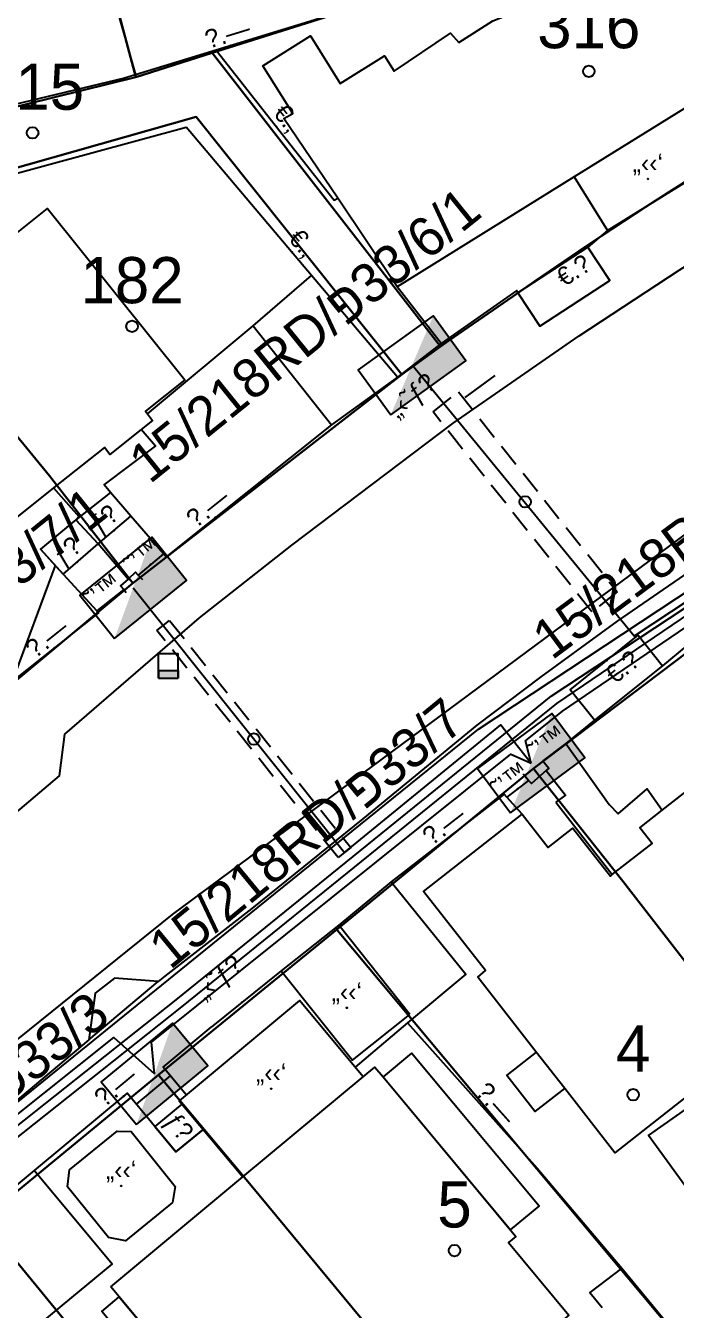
# Model space of a CAD drawing. Header units: metres. Extents: x 218299 to 220222, y 572714 to 574340.
# Drawn here: x 218915.9 to 218944.1, y 573339.2 to 573394.8 of the extents above; entities that cross this region are included whole.
import ezdxf
from ezdxf.enums import TextEntityAlignment as Align

# ---------------------------------------------------------------- set-up
doc = ezdxf.new("R2010")
doc.units = ezdxf.units.M
doc.header["$MEASUREMENT"] = 0
doc.linetypes.add('DASH15', pattern=[1.5, 1, -0.5])
for name, color, linetype in [('1601', 44, 'LANDBORDER'), ('1602', 44, 'Continuous'), ('1603', 44, 'Continuous'), ('6091', 102, 'CABLEUNDEXIST03'), ('6151', 102, 'CABLEUNDEXIST03'), ('6261', 7, 'Continuous'), ('6701', 7, 'DASH15'), ('6916', 7, 'Continuous'), ('A_POINTS', 2, 'Continuous'), ('M2200', 253, 'Continuous'), ('M2207', 253, 'Continuous'), ('M2211', 253, 'Continuous'), ('M2401', 7, 'Continuous'), ('M2404', 7, 'Continuous'), ('M2407', 253, 'Continuous'), ('M2408', 253, 'Continuous'), ('M2412', 253, 'Continuous'), ('M2420', 253, 'Continuous'), ('M2601', 253, 'Continuous'), ('M2602', 253, 'Continuous'), ('M2605', 253, 'Continuous'), ('M2612', 253, 'Continuous'), ('M5235', 253, 'Continuous')]:
    doc.layers.add(name, color=color, linetype=linetype)
doc.styles.add('HEBTXT', font='HEBTXT')
doc.styles.add('MAVAT_HEBTXT', font='HEBTXT')
doc.linetypes.add('CABLEUNDEXIST03', pattern='A,3.5,[222,elecad.shx,S=0.01,R=0,X=0,Y=0],1.5', length=5)
doc.linetypes.add('LANDBORDER', pattern='A,6.25,[208,elecad.shx,S=0.02,R=0,X=-0.6,Y=0],12.5,[208,elecad.shx,S=0.02,R=180,X=0.6,Y=0],6.25', length=25)

# ---------------------------------------------------------------- blocks, each defined once
blk = doc.blocks.new('6261')
blk.add_lwpolyline([(-2, -1.2), (2, -1.2), (2, 1.2), (-2, 1.2)], close=True)
at = {"color": 0}
blk.add_solid([(2, 1.2), (-2, -1.2), (2, -1.2)], dxfattribs=at)
at = {"color": 0, "style": 'HEBTXT'}
blk.add_attdef('PIL_NAME', (2.689, 2.418), '', height=1.7, dxfattribs=at)
at = {"style": 'HEBTXT'}
blk.add_attdef('CAMUT_MONIM', (2.489, 0.218), '', height=1.7, dxfattribs=at)
at = {"color": 0, "style": 'HEBTXT', "flags": 1}
for tag, p in [('TYPE', (2.585, -1.773)), ('MAP_TYPE', (2.689, -3.782))]:
    blk.add_attdef(tag, p, '', height=1.7, dxfattribs=at)
blk = doc.blocks.new('6916')
at = {"layer": 'A_POINTS'}
blk.add_circle((0, 0), 0.25, dxfattribs=at)
at = {"color": 0, "style": 'HEBTXT'}
for tag, p in [('HTCH', (0.006, 3.527)), ('PIPE', (0.049, 1.33))]:
    blk.add_attdef(tag, text='', height=1.7, dxfattribs=at).set_placement(p, align=Align.MIDDLE_CENTER)
blk = doc.blocks.new('1603')
at = {"layer": 'A_POINTS'}
blk.add_circle((0, 0), 0.25, dxfattribs=at)
at = {"color": 0, "style": 'HEBTXT'}
blk.add_attdef('PARCEL_NUM', text='', height=2, dxfattribs=at).set_placement((0, 1), align=Align.CENTER)
at = {"color": 0, "style": 'HEBTXT', "flags": 1}
blk.add_attdef('LOT_NUM', text='', height=2, dxfattribs=at).set_placement((0, -2.5), align=Align.CENTER)
blk = doc.blocks.new('M2408')
blk.add_circle((0, 0), 0.025)
at = {"style": 'MAVAT_HEBTXT'}
blk.add_attdef('NAME', text='', height=0.8, dxfattribs=at).set_placement((0, 1.59), align=Align.MIDDLE)
blk = doc.blocks.new('M2602')
blk.add_circle((0, 0), 0.025)
at = {"style": 'MAVAT_HEBTXT'}
blk.add_attdef('NAME', text='', height=0.8, dxfattribs=at).set_placement((0, 1.59), align=Align.MIDDLE)
blk = doc.blocks.new('M2605')
blk.add_circle((0, 0), 0.025)
at = {"style": 'MAVAT_HEBTXT'}
blk.add_attdef('NAME', text='', height=0.8, dxfattribs=at).set_placement((0, 1.59), align=Align.MIDDLE)
blk = doc.blocks.new('M2612')
blk.add_circle((0, 0), 0.025)
at = {"style": 'MAVAT_HEBTXT'}
blk.add_attdef('NAME', text='', height=0.8, dxfattribs=at).set_placement((0, 1.59), align=Align.MIDDLE)
blk = doc.blocks.new('M2207')
blk.add_circle((0, 0), 0.025)
at = {"style": 'MAVAT_HEBTXT'}
blk.add_attdef('NAME', text='', height=0.8, dxfattribs=at).set_placement((0, 1.59), align=Align.MIDDLE)
blk = doc.blocks.new('M2211')
blk.add_circle((0, 0), 0.025)
at = {"style": 'MAVAT_HEBTXT'}
blk.add_attdef('NAME', text='', height=0.8, dxfattribs=at).set_placement((0, 1.59), align=Align.MIDDLE)
blk = doc.blocks.new('M2412')
blk.add_circle((0, 0), 0.025)
at = {"style": 'MAVAT_HEBTXT'}
blk.add_attdef('NAME', text='', height=0.8, dxfattribs=at).set_placement((0, 1.59), align=Align.MIDDLE)
blk = doc.blocks.new('*U89')
at = {"linetype": 'Continuous'}
for p, q in [((-0.85, 0), (-0.85, -0.66)), ((0.85, 0), (0.85, -0.66))]:
    blk.add_line(p, q, dxfattribs=at)
blk.add_solid([(-0.85, 0), (-0.85, -0.66), (0.85, -0.66)], dxfattribs=at)
at = {"linetype": 'Continuous', "extrusion": (0, 0, -1)}
blk.add_solid([(0.85, 0), (-0.85, 0), (-0.85, -0.66)], dxfattribs=at)
blk = doc.blocks.new('M5235')
for points in [[(-0.85, 1.47), (0.85, 1.47)], [(-0.85, -0.66), (-0.85, 1.47)], [(0.85, -0.66), (0.85, 1.47)], [(-0.85, 0), (0.85, 0)], [(-0.85, -0.66), (0.85, -0.66)]]:
    blk.add_lwpolyline(points)
at = {"linetype": 'Continuous'}
blk.add_blockref('*U89', (0, 0), dxfattribs=at)
at = {"style": 'MAVAT_HEBTXT', "flags": 1}
for tag, p in [('MARK', (0, 2.72)), ('HEIGHT', (0, -1.92)), ('NAME', (0, -4.48))]:
    blk.add_attdef(tag, text='', height=0.8, dxfattribs=at).set_placement(p, align=Align.MIDDLE)
blk = doc.blocks.new('111')
at = {"layer": 'M2200'}
for points in [[(218936.167, 573395.011, 568.91), (218937.753, 573395.631, 568.894), (218942.687, 573397.561, 568.845), (218947.326, 573399.375, 568.8), (218950.206, 573394.78, 569.04), (218944.802, 573391.426, 568.968), (218939.68, 573388.246, 568.901), (218932.023, 573383.493, 568.8), (218932.023, 573383.493, 568.8), (218929.45, 573387.324, 568.8), (218927.124, 573390.786, 568.8), (218927.508, 573390.995, 568.8), (218926.212, 573393.063, 568.08), (218928.271, 573394.353, 568.08), (218929.558, 573392.299, 568.8), (218931.47, 573393.497, 569.04), (218931.891, 573392.826, 569.04), (218934.334, 573394.481, 569.04), (218934.684, 573394.073, 569.04)], [(218905.563, 573377.823, 568.08), (218916.897, 573386.884, 568.08), (218922.829, 573379.463, 568.08), (218921.127, 573378.102, 568.08), (218921.219, 573377.987, 568.08), (218921.441, 573377.709, 568.08), (218920.948, 573377.315, 568.08), (218919.595, 573376.233, 568.08), (218919.352, 573376.536, 568.08), (218917.156, 573374.78, 568.08), (218915.187, 573373.207, 568.08), (218915.482, 573372.839, 568.08), (218913.546, 573371.291, 568.08), (218913.31, 573371.587, 568.08), (218911.625, 573370.24, 568.08), (218905.649, 573377.716, 568.08), (218905.563, 573377.823, 568.08)], [(218953.101, 573355.154, 568.08), (218952.863, 573354.967, 568.075), (218947.218, 573350.535, 567.959), (218941.436, 573345.996, 567.84), (218939.271, 573348.772, 567.883), (218938.037, 573350.354, 567.908), (218935.51, 573353.594, 567.96), (218935.849, 573353.882, 567.96), (218933.161, 573357.313, 567.72), (218937.43, 573360.656, 567.6), (218937.43, 573360.656, 567.6), (218938.559, 573359.214, 567.6), (218939.628, 573360.051, 567.6), (218941.251, 573357.978, 567.84), (218941.251, 573357.978, 567.84), (218941.329, 573358.039, 567.85), (218943.052, 573359.388, 568.08), (218942.518, 573360.07, 567.72), (218943.487, 573360.83, 567.72), (218944.872, 573361.915, 567.72), (218945.019, 573361.728, 567.82), (218945.401, 573361.24, 568.08), (218947.219, 573362.664, 568.08)], [(218919.626, 573340.195, 567.733), (218925.337, 573344.948, 567.696), (218930.55, 573349.286, 567.662), (218931.058, 573349.709, 567.658), (218931.414, 573349.281, 567.658), (218937.163, 573342.373, 567.658), (218936.839, 573342.103, 567.658), (218939.451, 573338.964, 567.358), (218934.04, 573334.461, 567.508), (218934.04, 573334.461, 567.508), (218933.46, 573335.158, 568.258), (218932.387, 573334.265, 568.258), (218933.895, 573332.452, 568.258), (218933.895, 573332.452, 568.258), (218929.272, 573328.604, 568.258), (218929.272, 573328.604, 568.258), (218919.995, 573339.753, 567.753)]]:
    blk.add_polyline3d(points, close=True, dxfattribs=at)
blk.add_polyline3d([(218914.8, 573337.112, 567.208), (218917.2, 573339.109, 567.208), (218919.688, 573341.179, 567.208), (218916.319, 573345.229, 566.158), (218911.428, 573341.159, 566.458)], dxfattribs=at)
at = {"layer": 'M2207'}
for points in [[(218944.802, 573391.426, 568.755), (218939.68, 573388.246, 568.755), (218941.12, 573385.927, 568.53), (218941.12, 573385.927, 568.53), (218946.242, 573389.106, 568.53), (218946.242, 573389.106, 568.53), (218944.802, 573391.426, 568.755)], [(218932.572, 573351.979, 567.66), (218929.493, 573355.852, 567.42), (218929.493, 573355.852, 567.42), (218927.005, 573353.874, 567.42), (218927.005, 573353.874, 567.42), (218930.085, 573350.001, 567.66), (218932.572, 573351.979, 567.66)], [(218925.337, 573344.948, 567.696), (218930.55, 573349.286, 567.662), (218927.802, 573352.587, 567.587), (218922.59, 573348.25, 567.587)], [(218931.414, 573349.281, 567.658), (218936.929, 573342.654, 567.508), (218938.159, 573343.677, 567.508), (218932.644, 573350.305, 567.583)], [(218939.271, 573348.772, 567.9), (218938.037, 573350.354, 567.9), (218936.762, 573349.359, 567.66), (218937.996, 573347.778, 567.66), (218939.271, 573348.772, 567.9)], [(218922.299, 573343.837, 567.131), (218920.261, 573342.179, 567.131), (218919.538, 573342.333, 567.056), (218917.758, 573344.521, 567.056), (218917.845, 573345.255, 567.056), (218919.908, 573346.935, 566.981), (218920.515, 573346.922, 566.981), (218922.415, 573344.54, 566.981)], [(218919.995, 573339.753, 567.506), (218926.467, 573331.975, 567.506), (218925.693, 573331.332, 567.431), (218922.803, 573334.804, 567.506), (218922.301, 573334.386, 567.506), (218920.954, 573336.006, 567.506), (218921.475, 573336.439, 567.506), (218919.24, 573339.125, 567.506)]]:
    blk.add_polyline3d(points, close=True, dxfattribs=at)
at = {"layer": 'M2211'}
for points in [[(218940.276, 573385.213, 567.3), (218937.247, 573383.232, 567.3), (218937.247, 573383.232, 567.3), (218938.188, 573381.791, 567.3), (218941.218, 573383.771, 567.3), (218940.276, 573385.213, 567.3), (218940.276, 573385.213, 567.3)], [(218943.507, 573367.079, 566.94), (218943.507, 573367.079, 566.94), (218940.565, 573364.721, 566.94), (218940.565, 573364.721, 566.94), (218939.504, 573366.045, 566.94), (218942.447, 573368.402, 566.94), (218943.507, 573367.079, 566.94)]]:
    blk.add_polyline3d(points, close=True, dxfattribs=at)
at = {"layer": 'M2401'}
for points in [[(218914.177, 573359.592, 563.974), (218917.407, 573362.322, 564.094), (218917.64, 573364.127, 564.094), (218923.467, 573369.159, 564.454), (218927.459, 573372.308, 564.574), (218934.452, 573377.593, 564.574), (218939.895, 573381.363, 564.694), (218944.219, 573384.212, 564.814), (218949.7, 573387.698, 564.814), (218954.229, 573390.338, 564.814), (218956.178, 573389.676, 564.814), (218959.209, 573391.382, 564.934), (218962.718, 573393.208, 565.054), (218963.604, 573393.735, 565.054), (218964.359, 573394.435, 565.054), (218965.443, 573395.665, 565.125)], [(218944.879, 573371.309, 564.454), (218941.54, 573369.015, 564.454), (218938.24, 573366.605, 564.454), (218935.466, 573364.517, 564.334), (218930.536, 573360.455, 564.094), (218925.737, 573356.566, 563.974), (218921.975, 573353.641, 563.734), (218921.674, 573353.407, 563.734), (218919.787, 573353.551, 563.884), (218918.954, 573352.903, 563.959), (218918.681, 573350.883, 563.884), (218913.411, 573346.465, 563.809)]]:
    blk.add_polyline3d(points, dxfattribs=at)
at = {"layer": 'M2404'}
for points in [[(218914.177, 573359.592, 563.974), (218917.407, 573362.322, 564.094), (218917.64, 573364.127, 564.094), (218923.467, 573369.159, 564.454), (218927.459, 573372.308, 564.574), (218934.452, 573377.593, 564.574), (218939.895, 573381.363, 564.694), (218944.219, 573384.212, 564.814), (218949.7, 573387.698, 564.814), (218954.229, 573390.338, 564.814), (218956.178, 573389.676, 564.814), (218959.209, 573391.382, 564.934), (218962.718, 573393.208, 565.054), (218963.604, 573393.735, 565.054), (218964.359, 573394.435, 565.054), (218965.443, 573395.665, 565.125)], [(218944.879, 573371.309, 564.454), (218941.54, 573369.015, 564.454), (218938.24, 573366.605, 564.454), (218935.466, 573364.517, 564.334), (218930.536, 573360.455, 564.094), (218925.737, 573356.566, 563.974), (218921.975, 573353.641, 563.734), (218921.674, 573353.407, 563.734), (218919.787, 573353.551, 563.884), (218918.954, 573352.903, 563.959), (218918.681, 573350.883, 563.884), (218913.411, 573346.465, 563.809)]]:
    blk.add_polyline3d(points, dxfattribs=at)
at = {"layer": 'M2407'}
for points in [[(218921.219, 573377.987, 565.314), (218925.788, 573381.804, 565.314)], [(218919.615, 573374.592, 565.404), (218919.35, 573374.922, 565.404), (218921.566, 573376.597, 565.314), (218920.948, 573377.315, 565.314)], [(218917.231, 573371.43, 565.305), (218915.369, 573366.4, 565.305)], [(218941.193, 573361.076, 565.134), (218941.581, 573360.672, 565.134), (218942.84, 573361.748, 565.134), (218943.487, 573360.83, 565.134)], [(218949.539, 573347.563, 565.65), (218944.695, 573344.265, 565.56), (218942.894, 573346.737, 565.56), (218947.603, 573350.043, 565.56)]]:
    blk.add_polyline3d(points, dxfattribs=at)
at = {"layer": 'M2408'}
for points in [[(218933.93, 573381.033, 564.765), (218932.042, 573379.585, 564.765), (218929.184, 573377.515, 564.765)], [(218931.768, 573357.727, 564.019), (218929.493, 573355.852, 564.019)], [(218927.005, 573353.874, 564.019), (218923.978, 573351.44, 564.019)], [(218918.681, 573350.883, 563.884), (218921.674, 573353.407, 563.734)]]:
    blk.add_polyline3d(points, dxfattribs=at)
at = {"layer": 'M2412'}
for points in [[(218919.615, 573374.592, 565.305), (218918.113, 573373.403, 565.305), (218918.113, 573373.403, 565.305), (218919.079, 573372.357, 564.63), (218920.501, 573373.562, 564.63)], [(218918.113, 573373.403, 565.305), (218917.796, 573373.139, 565.305), (218916.59, 573372.134, 565.305), (218916.59, 573372.134, 565.305), (218917.576, 573371.051, 564.63), (218919.079, 573372.357, 564.63), (218919.079, 573372.357, 564.63)], [(218922.448, 573346.031, 565.202), (218923.623, 573347.008, 565.202), (218922.708, 573348.107, 564.227), (218921.534, 573347.13, 564.227), (218922.448, 573346.031, 565.202)]]:
    blk.add_polyline3d(points, close=True, dxfattribs=at)
at = {"layer": 'M2420', "linetype": 'Continuous', "lineweight": -3}
blk.add_lwpolyline([(218815, 573271.12), (218820.09, 573275.12), (218861.3, 573307.12), (218922.3, 573356.31), (218953.3, 573379.31), (218975.09, 573394.62), (219016.09, 573412.12), (219055, 573427.19), (219099.41, 573445.88), (219110.2, 573450.38), (219123.3, 573457.88), (219130.09, 573462.38), (219137.3, 573467.38), (219141.09, 573470.12), (219151.91, 573480.62), (219163.91, 573496.88), (219171.3, 573512.19), (219176.8, 573527.5), (219181.7, 573546.81)], dxfattribs=at)
at = {"layer": 'M2601'}
for points in [[(218918.028, 573402.116, 569.505), (218918.81, 573399.357, 569.33), (218920.704, 573392.671, 568.905)], [(218936.253, 573379.65, 566.222), (218934.954, 573378.7, 566.222)], [(218938.882, 573361.17, 567.107), (218941.329, 573358.039, 567.107)], [(218941.75, 573340.995, 567.977), (218947.171, 573334.416, 567.977)]]:
    blk.add_polyline3d(points, dxfattribs=at)
at = {"layer": 'M2602'}
for points in [[(218924.184, 573393.741, 566.655), (218929.294, 573387.25, 566.505), (218929.45, 573387.324, 566.505)], [(218932.042, 573379.585, 566.055), (218932.042, 573379.585, 566.055), (218928.32, 573383.985, 566.299), (218922.89, 573390.404, 566.655)], [(218941.12, 573385.927, 566.88), (218940.276, 573385.213, 566.88)], [(218937.247, 573383.232, 566.88), (218937.202, 573383.327, 566.88), (218933.93, 573381.033, 566.805), (218933.93, 573381.033, 566.805), (218932.023, 573383.493, 566.805)], [(218917.156, 573374.78, 566.655), (218918.254, 573373.552, 566.655), (218918.113, 573373.403, 566.655), (218917.796, 573373.139, 566.655), (218916.59, 573372.134, 566.58)], [(218920.38, 573370.836, 565.83), (218919.079, 573372.357, 565.83), (218918.113, 573373.403, 565.83)], [(218921.014, 573370.803, 565.98), (218920.82, 573371.01, 565.98), (218920.705, 573371.132, 565.98), (218920.38, 573370.836, 565.98), (218920.055, 573370.539, 565.98), (218920.193, 573370.378, 565.98), (218920.295, 573370.259, 565.98)], [(218938.326, 573362.96, 565.907), (218938.58, 573362.654, 565.907), (218938.463, 573362.549, 565.907), (218937.831, 573361.987, 565.907), (218937.71, 573362.119, 565.907), (218937.467, 573362.386, 565.907)], [(218938.463, 573362.549, 565.607), (218939.31, 573361.483, 565.607), (218938.882, 573361.17, 565.607), (218938.882, 573361.17, 565.607), (218938.882, 573361.17, 565.607)], [(218922.894, 573348.503, 565.9), (218921.893, 573349.706, 565.952), (218923.978, 573351.44, 565.952)], [(218922.205, 573349.331, 565.952), (218921.699, 573348.909, 565.952)], [(218921.699, 573348.909, 565.952), (218920.726, 573348.1, 565.952)]]:
    blk.add_polyline3d(points, dxfattribs=at)
at = {"layer": 'M2605'}
for points in [[(218936.989, 573397.981, 567.48), (218933.184, 573396.676, 567.547), (218932.708, 573396.513, 567.555), (218931.159, 573395.981, 567.582), (218928.427, 573395.044, 567.63), (218924.184, 573393.741, 567.708), (218920.704, 573392.671, 567.771), (218920.222, 573392.523, 567.78), (218912.818, 573390.752, 567.923), (218912.46, 573390.667, 567.93)], [(218889.527, 573377.736, 566.505), (218891.676, 573379.524, 566.505), (218897.871, 573384.678, 566.505), (218897.935, 573384.731, 566.505), (218903.729, 573385.802, 566.505), (218908.409, 573386.847, 566.505), (218914.719, 573388.175, 566.355), (218922.89, 573390.404, 566.055), (218922.89, 573390.404, 566.055), (218922.89, 573390.404, 566.055)], [(218925.788, 573381.804, 565.314), (218928.32, 573383.985, 565.494)], [(218925.788, 573381.804, 565.314), (218929.184, 573377.515, 565.155)], [(218929.184, 573377.515, 565.155), (218929.184, 573377.515, 565.155), (218922.02, 573371.798, 565.155), (218922.02, 573371.798, 565.155), (218921.905, 573371.932, 565.162), (218920.501, 573373.562, 565.25), (218919.619, 573374.587, 565.305), (218919.615, 573374.592, 565.305)], [(218916.59, 573372.134, 565.305), (218917.231, 573371.43, 565.305), (218917.576, 573371.051, 565.305), (218919.029, 573369.456, 565.305), (218919.101, 573369.377, 565.305), (218915.369, 573366.4, 565.305), (218914.692, 573365.86, 565.305)], [(218950.028, 573365.191, 565.457), (218947.58, 573363.447, 565.312), (218947.498, 573363.388, 565.307), (218947.428, 573363.5, 565.307), (218944.691, 573367.881, 565.307), (218944.619, 573367.997, 565.307), (218943.507, 573367.079, 565.307)], [(218940.565, 573364.721, 565.307), (218939.327, 573363.712, 565.307), (218939.327, 573363.712, 565.307), (218941.193, 573361.076, 565.307), (218941.193, 573361.076, 565.307)], [(218937.43, 573360.656, 565.382), (218936.771, 573361.387, 565.382), (218936.655, 573361.516, 565.382), (218931.768, 573357.727, 565.382), (218931.768, 573357.727, 565.382), (218934.998, 573353.732, 565.382), (218932.474, 573351.623, 565.382), (218932.474, 573351.623, 565.382), (218938.079, 573345.333, 565.532), (218941.75, 573340.995, 565.832), (218940.353, 573339.941, 565.832), (218940.885, 573339.296, 565.832)], [(218932.474, 573351.623, 565.082), (218930.208, 573349.696, 565.082)], [(218923.623, 573347.008, 565.202), (218922.448, 573346.031, 565.202), (218920.335, 573348.571, 565.277), (218916.319, 573345.229, 565.202)]]:
    blk.add_polyline3d(points, dxfattribs=at)
at = {"layer": 'M2612'}
for points in [[(218921.905, 573371.932, 565.68), (218920.82, 573371.01, 565.68)], [(218920.193, 573370.378, 565.68), (218919.029, 573369.456, 565.68)], [(218939.327, 573363.712, 565.907), (218938.326, 573362.96, 565.907)], [(218937.71, 573362.119, 565.907), (218936.771, 573361.387, 565.907), (218936.771, 573361.387, 565.907)]]:
    blk.add_polyline3d(points, dxfattribs=at)
at = {"layer": 'M2207'}
ref = blk.add_blockref('M2207', (218942.87, 573388.163), dxfattribs=dict(at, xscale=0.5, yscale=0.5, zscale=0.5))
ref.add_attrib('NAME', '„‹‹‘', dxfattribs={"layer": '0', "height": 0.8, "style": 'MAVAT_HEBTXT'}).set_placement((218942.87, 573388.788), align=Align.MIDDLE)
ref = blk.add_blockref('M2207', (218929.843, 573352.27), dxfattribs=dict(at, xscale=0.5, yscale=0.5, zscale=0.5))
ref.add_attrib('NAME', '„‹‹‘', dxfattribs={"layer": '0', "height": 0.8, "style": 'MAVAT_HEBTXT'}).set_placement((218929.843, 573352.895), align=Align.MIDDLE)
ref = blk.add_blockref('M2207', (218926.57, 573348.768), dxfattribs=dict(at, xscale=0.5, yscale=0.5, zscale=0.5))
ref.add_attrib('NAME', '„‹‹‘', dxfattribs={"layer": '0', "height": 0.8, "style": 'MAVAT_HEBTXT'}).set_placement((218926.57, 573349.393), align=Align.MIDDLE)
ref = blk.add_blockref('M2207', (218920.079, 573344.561), dxfattribs=dict(at, xscale=0.5, yscale=0.5, zscale=0.5))
ref.add_attrib('NAME', '„‹‹‘', dxfattribs={"layer": '0', "height": 0.8, "style": 'MAVAT_HEBTXT'}).set_placement((218920.079, 573345.186), align=Align.MIDDLE)
at = {"layer": 'M2211'}
ref = blk.add_blockref('M2211', (218938.843, 573384.276), dxfattribs=dict(at, xscale=0.5, yscale=0.5, zscale=0.5))
ref.add_attrib('NAME', '€.\x9a', dxfattribs={"layer": '0', "height": 0.8, "rotation": 33.1658, "style": 'MAVAT_HEBTXT'}).set_placement((218939.653, 573384.208), align=Align.MIDDLE)
ref = blk.add_blockref('M2211', (218941.081, 573367.308), dxfattribs=dict(at, xscale=0.5, yscale=0.5, zscale=0.5))
ref.add_attrib('NAME', '€.\x9a', dxfattribs={"layer": '0', "height": 0.8, "rotation": 38.6968, "style": 'MAVAT_HEBTXT'}).set_placement((218941.77, 573367.034), align=Align.MIDDLE)
at = {"layer": 'M2408'}
ref = blk.add_blockref('M2408', (218932.042, 573379.585), dxfattribs=dict(at, xscale=0.5, yscale=0.5, zscale=0.5))
ref.add_attrib('NAME', '„‹˜ƒ\x8e', dxfattribs={"layer": '0', "height": 0.8, "rotation": 39.6029, "style": 'MAVAT_HEBTXT'}).set_placement((218932.721, 573378.707), align=Align.MIDDLE)
ref = blk.add_blockref('M2408', (218925.326, 573352.524), dxfattribs=dict(at, xscale=0.5, yscale=0.5, zscale=0.5))
ref.add_attrib('NAME', '„‹˜ƒ\x8e', dxfattribs={"layer": '0', "height": 0.8, "rotation": 39.6029, "style": 'MAVAT_HEBTXT'}).set_placement((218924.365, 573353.515), align=Align.MIDDLE)
at = {"layer": 'M2412'}
ref = blk.add_blockref('M2412', (218919.764, 573372.937), dxfattribs=dict(at, xscale=0.5, yscale=0.5, zscale=0.5))
ref.add_attrib('NAME', 'ƒ\x8e', dxfattribs={"layer": '0', "height": 0.8, "rotation": 40.2804, "style": 'MAVAT_HEBTXT'}).set_placement((218919.408, 573373.357), align=Align.MIDDLE)
ref = blk.add_blockref('M2412', (218918.163, 573371.561), dxfattribs=dict(at, xscale=0.5, yscale=0.5, zscale=0.5))
ref.add_attrib('NAME', 'ƒ\x8e', dxfattribs={"layer": '0', "height": 0.8, "rotation": 40.9954, "style": 'MAVAT_HEBTXT'}).set_placement((218917.803, 573371.976), align=Align.MIDDLE)
ref = blk.add_blockref('M2412', (218922.708, 573348.107), dxfattribs=dict(at, xscale=0.5, yscale=0.5, zscale=0.5))
ref.add_attrib('NAME', 'ƒ\x8e', dxfattribs={"layer": '0', "height": 0.8, "rotation": 309.7662, "style": 'MAVAT_HEBTXT'}).set_placement((218922.504, 573347.078), align=Align.MIDDLE)
at = {"layer": 'M2602'}
ref = blk.add_blockref('M2602', (218926.793, 573390.427), dxfattribs=dict(at, xscale=0.5, yscale=0.5, zscale=0.5))
ref.add_attrib('NAME', '€.‚', dxfattribs={"layer": '0', "height": 0.8, "rotation": 308.212, "style": 'MAVAT_HEBTXT'}).set_placement((218927.225, 573390.768), align=Align.MIDDLE)
ref = blk.add_blockref('M2602', (218927.466, 573384.994), dxfattribs=dict(at, xscale=0.5, yscale=0.5, zscale=0.5))
ref.add_attrib('NAME', '€.‚', dxfattribs={"layer": '0', "height": 0.8, "rotation": 310.2274, "style": 'MAVAT_HEBTXT'}).set_placement((218927.886, 573385.35), align=Align.MIDDLE)
at = {"layer": 'M2605'}
ref = blk.add_blockref('M2605', (218924.836, 573393.941), dxfattribs=dict(at, xscale=0.5, yscale=0.5, zscale=0.5))
ref.add_attrib('NAME', '\x9a.—', dxfattribs={"layer": '0', "height": 0.8, "rotation": 17.0801, "style": 'MAVAT_HEBTXT'}).set_placement((218924.675, 573394.467), align=Align.MIDDLE)
ref = blk.add_blockref('M2605', (218924.16, 573373.506), dxfattribs=dict(at, xscale=0.5, yscale=0.5, zscale=0.5))
ref.add_attrib('NAME', '\x9a.—', dxfattribs={"layer": '0', "height": 0.8, "rotation": 38.5912, "style": 'MAVAT_HEBTXT'}).set_placement((218923.817, 573373.936), align=Align.MIDDLE)
ref = blk.add_blockref('M2605', (218917.204, 573367.864), dxfattribs=dict(at, xscale=0.5, yscale=0.5, zscale=0.5))
ref.add_attrib('NAME', '\x9a.—', dxfattribs={"layer": '0', "height": 0.8, "rotation": 38.5786, "style": 'MAVAT_HEBTXT'}).set_placement((218916.861, 573368.294), align=Align.MIDDLE)
ref = blk.add_blockref('M2605', (218934.375, 573359.748), dxfattribs=dict(at, xscale=0.5, yscale=0.5, zscale=0.5))
ref.add_attrib('NAME', '\x9a.—', dxfattribs={"layer": '0', "height": 0.8, "rotation": 37.7889, "style": 'MAVAT_HEBTXT'}).set_placement((218934.038, 573360.182), align=Align.MIDDLE)
ref = blk.add_blockref('M2605', (218920.184, 573348.445), dxfattribs=dict(at, xscale=0.5, yscale=0.5, zscale=0.5))
ref.add_attrib('NAME', '\x9a.—', dxfattribs={"layer": '0', "height": 0.8, "rotation": 39.7662, "style": 'MAVAT_HEBTXT'}).set_placement((218919.832, 573348.868), align=Align.MIDDLE)
ref = blk.add_blockref('M2605', (218935.905, 573347.774), dxfattribs=dict(at, xscale=0.5, yscale=0.5, zscale=0.5))
ref.add_attrib('NAME', '\x9a.—', dxfattribs={"layer": '0', "height": 0.8, "rotation": 311.7067, "style": 'MAVAT_HEBTXT'}).set_placement((218936.315, 573348.139), align=Align.MIDDLE)
at = {"layer": 'M2612'}
ref = blk.add_blockref('M2612', (218921.362, 573371.471), dxfattribs=dict(at, xscale=0.5, yscale=0.5, zscale=0.5))
ref.add_attrib('NAME', '˜’™', dxfattribs={"layer": '0', "height": 0.8, "rotation": 40.3673, "style": 'MAVAT_HEBTXT'}).set_placement((218921.006, 573371.89), align=Align.MIDDLE)
ref = blk.add_blockref('M2612', (218919.611, 573369.917), dxfattribs=dict(at, xscale=0.5, yscale=0.5, zscale=0.5))
ref.add_attrib('NAME', '˜’™', dxfattribs={"layer": '0', "height": 0.8, "rotation": 38.3772, "style": 'MAVAT_HEBTXT'}).set_placement((218919.27, 573370.348), align=Align.MIDDLE)
ref = blk.add_blockref('M2612', (218938.827, 573363.336), dxfattribs=dict(at, xscale=0.5, yscale=0.5, zscale=0.5))
ref.add_attrib('NAME', '˜’™', dxfattribs={"layer": '0', "height": 0.8, "rotation": 36.9442, "style": 'MAVAT_HEBTXT'}).set_placement((218938.496, 573363.776), align=Align.MIDDLE)
ref = blk.add_blockref('M2612', (218937.241, 573361.753), dxfattribs=dict(at, xscale=0.5, yscale=0.5, zscale=0.5))
ref.add_attrib('NAME', '˜’™', dxfattribs={"layer": '0', "height": 0.8, "rotation": 37.9626, "style": 'MAVAT_HEBTXT'}).set_placement((218936.902, 573362.187), align=Align.MIDDLE)
at = {"layer": 'M5235', "xscale": 0.5, "yscale": 0.5, "zscale": 0.5}
blk.add_blockref('M5235', (218922.119, 573366.881, 564.15), dxfattribs=at)

msp = doc.modelspace()

# ---------------------------------------------------------------- linework, layer by layer
at = {"layer": '1601'}
for points in [[(218840.606, 573282.601), (218852.366, 573292.291), (218860.016, 573298.551), (218867.756, 573304.951), (218875.466, 573311.281), (218883.196, 573317.621), (218890.836, 573324.011), (218898.566, 573330.351), (218906.216, 573336.611), (218914.066, 573343.091), (218921.696, 573349.371), (218929.406, 573355.661), (218937.916, 573362.631), (218947.026, 573369.521), (218959.706, 573377.091), (218964.2246, 573379.4955), (218968.13, 573381.64), (218968.8731, 573381.9691), (218969.758, 573382.44), (218994.596, 573393.441), (218999.436, 573395.541), (219008.876, 573399.451), (219018.046, 573403.301), (219027.366, 573407.241)], [(219027.366, 573407.241), (219018.046, 573403.301), (219008.876, 573399.451), (218999.436, 573395.541), (218994.596, 573393.441), (218969.758, 573382.44), (218968.8731, 573381.9691), (218968.13, 573381.64), (218964.2246, 573379.4955), (218959.706, 573377.091), (218947.026, 573369.521), (218937.916, 573362.631), (218929.406, 573355.661), (218921.696, 573349.371), (218914.066, 573343.091), (218906.216, 573336.611), (218898.566, 573330.351), (218890.836, 573324.011), (218883.196, 573317.621), (218875.466, 573311.281), (218867.756, 573304.951), (218860.016, 573298.551), (218852.366, 573292.291), (218840.606, 573282.601)]]:
    msp.add_lwpolyline(points, dxfattribs=at)
at = {"layer": '1602'}
for points in [[(218918.01, 573402.76), (218920.71, 573392.57), (218910.18, 573389.97), (218904.29, 573414.59)], [(219027.366, 573407.241), (219018.046, 573403.301), (219008.876, 573399.451), (218999.436, 573395.541), (218994.596, 573393.441), (218969.758, 573382.44), (218968.8731, 573381.9691), (218968.13, 573381.64), (218964.2246, 573379.4955), (218959.706, 573377.091), (218947.026, 573369.521), (218937.916, 573362.631), (218929.406, 573355.661), (218921.696, 573349.371), (218914.066, 573343.091), (218906.216, 573336.611), (218898.566, 573330.351), (218890.836, 573324.011), (218883.196, 573317.621), (218875.466, 573311.281), (218867.756, 573304.951), (218860.016, 573298.551), (218852.366, 573292.291), (218840.606, 573282.601)], [(218951.66, 573403.84), (218955.7039, 573394.6431), (218952.68, 573392.91), (218951.6725, 573392.3434), (218950.6687, 573391.7702), (218949.6687, 573391.1905), (218948.6725, 573390.6042), (218947.6801, 573390.0115), (218946.6916, 573389.4122), (218945.7071, 573388.8066), (218944.7265, 573388.1945), (218943.7499, 573387.576), (218942.7774, 573386.9512), (218941.809, 573386.32), (218940.8448, 573385.6825), (218939.8847, 573385.0388), (218938.9289, 573384.3887), (218937.9773, 573383.7325), (218937.03, 573383.07), (218934.25, 573381.15), (218933.9018, 573380.8995), (218924.0126, 573393.6152), (218924.252, 573393.691), (218931.17, 573395.88)], [(218931.17, 573395.88), (218924.252, 573393.691), (218924.0126, 573393.6152), (218920.71, 573392.57), (218918.01, 573402.76)], [(218912.41, 573363.84), (218920.59, 573370.66), (218932.22, 573379.69), (218933.9018, 573380.8995), (218934.25, 573381.15), (218937.03, 573383.07), (218937.9773, 573383.7325), (218938.9289, 573384.3887), (218939.8847, 573385.0388), (218940.8448, 573385.6825), (218941.809, 573386.32), (218942.7774, 573386.9512), (218943.7499, 573387.576), (218944.7265, 573388.1945), (218945.7071, 573388.8066), (218946.6916, 573389.4122), (218947.6801, 573390.0115), (218948.6725, 573390.6042), (218949.6687, 573391.1905), (218950.6687, 573391.7702), (218951.6725, 573392.3434), (218952.68, 573392.91), (218955.7039, 573394.6431), (218961.02, 573397.69)]]:
    msp.add_lwpolyline(points, dxfattribs=at)
for points in [[(218899.4, 573387.82), (218910.18, 573389.97), (218920.71, 573392.57), (218924.0126, 573393.6152), (218933.9018, 573380.8995), (218932.22, 573379.69), (218923.32, 573390.85), (218914.99, 573388.49), (218907.55, 573386.81), (218898.59, 573385.14)], [(218911.53, 573381.95), (218907.55, 573386.81), (218914.99, 573388.49), (218923.32, 573390.85), (218932.22, 573379.69), (218920.59, 573370.66), (218916.98, 573375.3)], [(218916.98, 573375.3), (218920.59, 573370.66), (218912.41, 573363.84), (218896.33, 573383.42), (218898.59, 573385.14), (218907.55, 573386.81), (218911.53, 573381.95)], [(218955.866, 573341.361), (218954.866, 573340.541), (218947.056, 573350.961), (218941.786, 573357.761), (218937.9514, 573362.5864), (218937.916, 573362.631), (218947.026, 573369.521), (218947.0631, 573369.4677), (218962.846, 573346.761)], [(218947.726, 573334.641), (218947.286, 573334.271), (218929.4406, 573355.6196), (218929.406, 573355.661), (218937.916, 573362.631), (218937.9514, 573362.5864), (218941.786, 573357.761), (218947.056, 573350.961), (218954.866, 573340.541)], [(218939.696, 573328.021), (218939.466, 573327.841), (218931.186, 573337.951), (218925.706, 573344.571), (218921.7307, 573349.3295), (218921.696, 573349.371), (218929.406, 573355.661), (218929.4406, 573355.6196), (218947.286, 573334.271)], [(218931.186, 573337.951), (218939.466, 573327.841), (218931.776, 573321.471), (218914.1001, 573343.0494), (218914.066, 573343.091), (218921.696, 573349.371), (218921.7307, 573349.3295), (218925.706, 573344.571)], [(218914.066, 573343.091), (218914.1001, 573343.0494), (218931.776, 573321.471), (218924.126, 573315.201), (218915.766, 573325.221), (218910.286, 573331.811), (218906.2507, 573336.5701), (218906.216, 573336.611)]]:
    msp.add_lwpolyline(points, close=True, dxfattribs=at)
at = {"layer": '6091'}
msp.add_lwpolyline([(218833.8178, 573280.2444), (218873.1636, 573313.1623), (218899.0555, 573334.7826), (218924.582, 573355.471), (218935.5452, 573364.3344), (218960.5161, 573380.8489), (218984.5982, 573394.2208), (218989.7178, 573385.2455), (218989.8015, 573385.1271), (218989.59, 573385.1218), (218989.5905, 573384.8318), (218989.9657, 573384.8336), (218989.9654, 573384.8755)], dxfattribs=at)
at = {"layer": '6151'}
for points in [[(218859.7538, 573298.8254), (218859.7411, 573299.8704), (218869.2175, 573307.7788), (218872.0595, 573311.4111), (218878.9086, 573316.9938), (218904.9888, 573338.7573), (218922.4537, 573352.624), (218938.6922, 573365.7629), (218949.5992, 573372.967), (218961.5805, 573380.7413), (218984.2268, 573393.5259), (218988.8435, 573386.1933), (218989.6482, 573385.2455), (218989.6529, 573385.2108), (218989.4816, 573385.2094), (218989.4756, 573384.7551), (218989.8276, 573384.7551), (218989.8254, 573384.8755)], [(218905.9691, 573336.8372), (218905.4485, 573338.6115), (218922.7039, 573352.3119), (218938.9309, 573365.4415), (218949.6727, 573372.7484), (218959.1144, 573378.7108), (218961.7858, 573380.3978), (218984.0914, 573392.9902), (218988.5481, 573385.9116), (218989.5023, 573385.2455), (218989.5071, 573384.7711), (218989.7567, 573384.7738), (218989.7554, 573384.8755)], [(218959.5473, 573377.2212), (218958.3863, 573379.0165), (218942.2819, 573368.3596), (218932.665, 573380.0956)], [(218937.8175, 573362.8665), (218937.58, 573363.834), (218939.1696, 573365.1201), (218949.892, 573372.4138), (218958.8662, 573378.081), (218959.5473, 573377.2212)], [(218920.5998, 573370.4591), (218929.7375, 573358.9922), (218936.5115, 573364.5256), (218937.8175, 573362.8665)], [(218921.5243, 573349.4124), (218921.3873, 573350.7772), (218936.9375, 573363.2486), (218937.8175, 573362.8665)], [(218904.4254, 573357.4795), (218913.676, 573346.1377), (218919.7683, 573350.99), (218921.5243, 573349.4124)]]:
    msp.add_lwpolyline(points, dxfattribs=at)
at = {"layer": '6701'}
for points in [[(218933.574, 573378.074), (218934.67, 573378.944), (218941.545, 573370.29), (218940.449, 573369.419)], [(218930.011, 573359.21), (218929.464, 573358.774), (218921.628, 573368.607), (218922.176, 573369.043)]]:
    msp.add_lwpolyline(points, close=True, dxfattribs=at)

# ---------------------------------------------------------------- block references
msp.add_blockref('111', (0, 0))
at = {"layer": '1603'}
for p, values in [((218940.3133, 573392.8217), {'PARCEL_NUM': '316'}), ((218916.2459, 573390.1569), {'PARCEL_NUM': '315'}), ((218920.5521, 573381.7796), {'PARCEL_NUM': '182'}), ((218942.2355, 573348.5082), {'PARCEL_NUM': '4'}), ((218934.5021, 573341.7602), {'PARCEL_NUM': '5'})]:
    msp.add_blockref('1603', p, dxfattribs=at).add_auto_attribs(values)
at = {"layer": '6261'}
ref = msp.add_blockref('6261', (218920.5998, 573370.4591), dxfattribs=dict(at, rotation=38.889999999988))
ref.add_attrib('PIL_NAME', '15/218RD/פ33/6/1', (218921.3182, 573374.9214), dxfattribs={"layer": '0', "color": 0, "height": 1.7, "rotation": 38.89, "style": 'HEBTXT'})
at = {"layer": '6261', "rotation": 35.75855110998896}
msp.add_blockref('6261', (218932.665, 573380.0956), dxfattribs=at)
at = {"layer": '6261'}
ref = msp.add_blockref('6261', (218937.8175, 573362.8665), dxfattribs=dict(at, rotation=36.59999999998871))
ref.add_attrib('PIL_NAME', '15/218RD/פ33/6', (218938.7136, 573367.2965), dxfattribs={"layer": '0', "color": 0, "height": 1.7, "rotation": 36.6, "style": 'HEBTXT'})
ref = msp.add_blockref('6261', (218904.4254, 573357.4795), dxfattribs=dict(at, rotation=38.89999999998799))
ref.add_attrib('PIL_NAME', '15/218RD/פ33/7/1', (218905.143, 573361.9419), dxfattribs={"layer": '0', "color": 0, "height": 1.7, "rotation": 38.9, "style": 'HEBTXT'})
ref = msp.add_blockref('6261', (218921.5243, 573349.4124), dxfattribs=dict(at, rotation=39.47999999998782))
ref.add_attrib('PIL_NAME', '15/218RD/פ33/7', (218922.1967, 573353.8818), dxfattribs={"layer": '0', "color": 0, "height": 1.7, "rotation": 39.48, "style": 'HEBTXT'})
ref = msp.add_blockref('6261', (218905.9691, 573336.8372), dxfattribs=dict(at, rotation=38.79999999998802))
ref.add_attrib('PIL_NAME', '15/218RD/פ33/3', (218906.6945, 573341.2983), dxfattribs={"layer": '0', "color": 0, "height": 1.7, "rotation": 38.8, "style": 'HEBTXT'})
at = {"layer": '6916'}
for p, rotation in [((218937.5597, 573374.1814), 308.4647), ((218925.819, 573363.9094), 308.5481)]:
    msp.add_blockref('6916', p, dxfattribs=dict(at, rotation=rotation))

doc.saveas('drawing.dxf')
